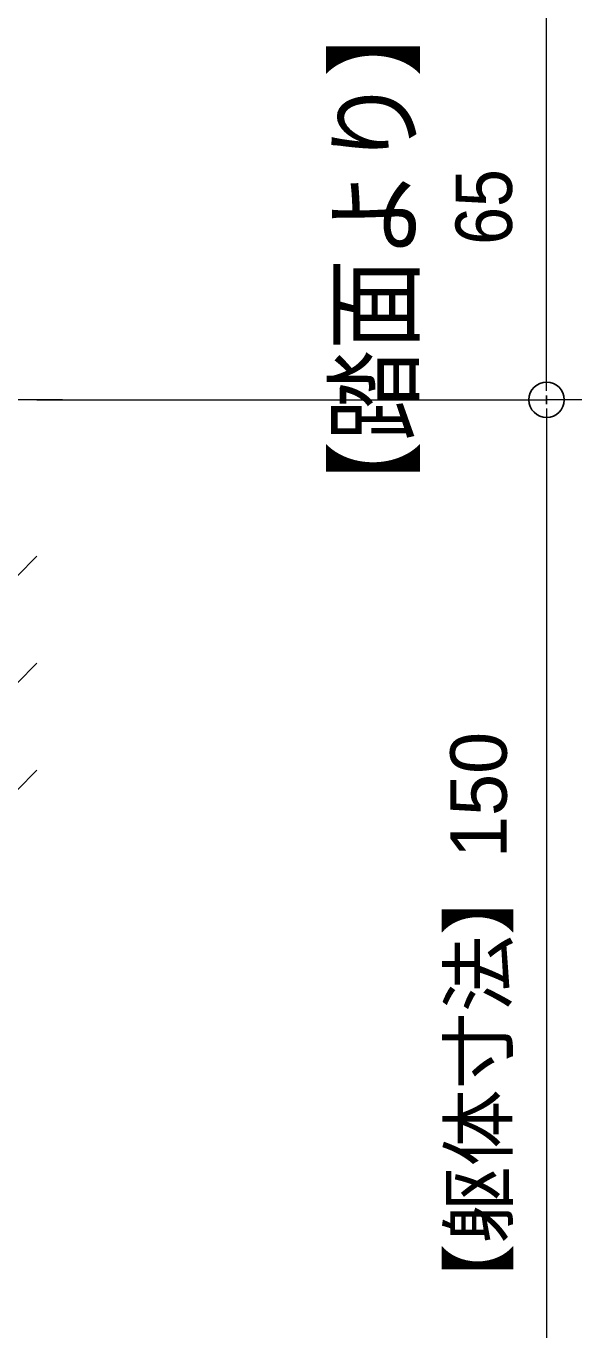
# Model space of a CAD drawing. Units: millimetres, scale not verified. Extents: x -829 to 829, y -160 to 161.
# Drawn here: x 305.76 to 321.49, y -3.41 to 33.44 of the extents above; entities that cross this region are included whole.
import ezdxf
from ezdxf.enums import TextEntityAlignment as Align

# ---------------------------------------------------------------- set-up
doc = ezdxf.new("R2010")
doc.units = ezdxf.units.MM
doc.header["$LTSCALE"] = 2
doc.header["$PDMODE"] = 32
doc.header["$PDSIZE"] = 1
for name, color, linetype, lineweight in [('0-0_一般', 4, 'Continuous', 9), ('0-4_寸法', 7, 'Continuous', 9), ('0-5_0', 7, 'Continuous', 9)]:
    doc.layers.add(name, color=color, linetype=linetype, lineweight=lineweight)
doc.layers.add('0-6_Defpoints', color=7, linetype='Continuous')
doc.styles.add('Osaka', font='')
doc.styles.add('ＭＳ ゴシック', font='')
doc.styles.get('Osaka').set_extended_font_data('Osaka')
doc.styles.get('ＭＳ ゴシック').set_extended_font_data('MS Gothic')

# ---------------------------------------------------------------- blocks, each defined once
blk = doc.blocks.new('_DOT')
at = {"layer": '0-5_0'}
for p, q in [((-1, 0), (-2, 0)), ((-0.5, 0), (0.5, 0))]:
    blk.add_line(p, q, dxfattribs=at)

msp = doc.modelspace()

# ---------------------------------------------------------------- linework, layer by layer
at = {"layer": '0-0_一般', "color": 1}
msp.add_line((306.789, 22.878), (288.467, 22.878), dxfattribs=at)
at = {"layer": '0-0_一般', "color": 7}
for p, q in [((306.067, 18.456), (288.468, 0.719)), ((306.067, 15.432), (288.468, -2.305)), ((306.067, 12.409), (288.468, -5.328))]:
    msp.add_line(p, q, dxfattribs=at)
at = {"layer": '0-4_寸法'}
for p, q in [((320.489, 23.378), (320.489, 35.377)), ((306.067, 22.878), (320.489, 22.878)), ((321.489, 22.878), (320.489, 22.878)), ((320.489, 22.377), (320.489, -6.622))]:
    msp.add_line(p, q, dxfattribs=at)
at = {"layer": '0-6_Defpoints'}
msp.add_point((320.489, 22.878), dxfattribs=at)

# ---------------------------------------------------------------- block references
at = {"layer": '0-4_寸法', "xscale": 0.2503723, "yscale": 0.2503723}
for rotation in [270, 90]:
    msp.add_blockref('_DOT', (320.489, 22.878), dxfattribs=dict(at, rotation=rotation))

# ---------------------------------------------------------------- texts
at = {"layer": '0-0_一般', "color": 7, "style": 'ＭＳ ゴシック', "width": 0.9}
msp.add_text('【踏面より】', height=2.097, rotation=90, dxfattribs=at).set_placement((317.294, 19.135), align=Align.BOTTOM_LEFT)
at = {"layer": '0-4_寸法', "style": 'Osaka', "width": 0.9}
msp.add_text('65', height=1.598, rotation=90, dxfattribs=at).set_placement((319.989, 27.258), align=Align.BOTTOM_LEFT)
at = {"layer": '0-4_寸法', "style": 'Osaka'}
msp.add_text('【躯体寸法】150', height=1.598, rotation=90, dxfattribs=at).set_placement((319.841, -3.152), align=Align.BOTTOM_LEFT)

doc.saveas('drawing.dxf')
